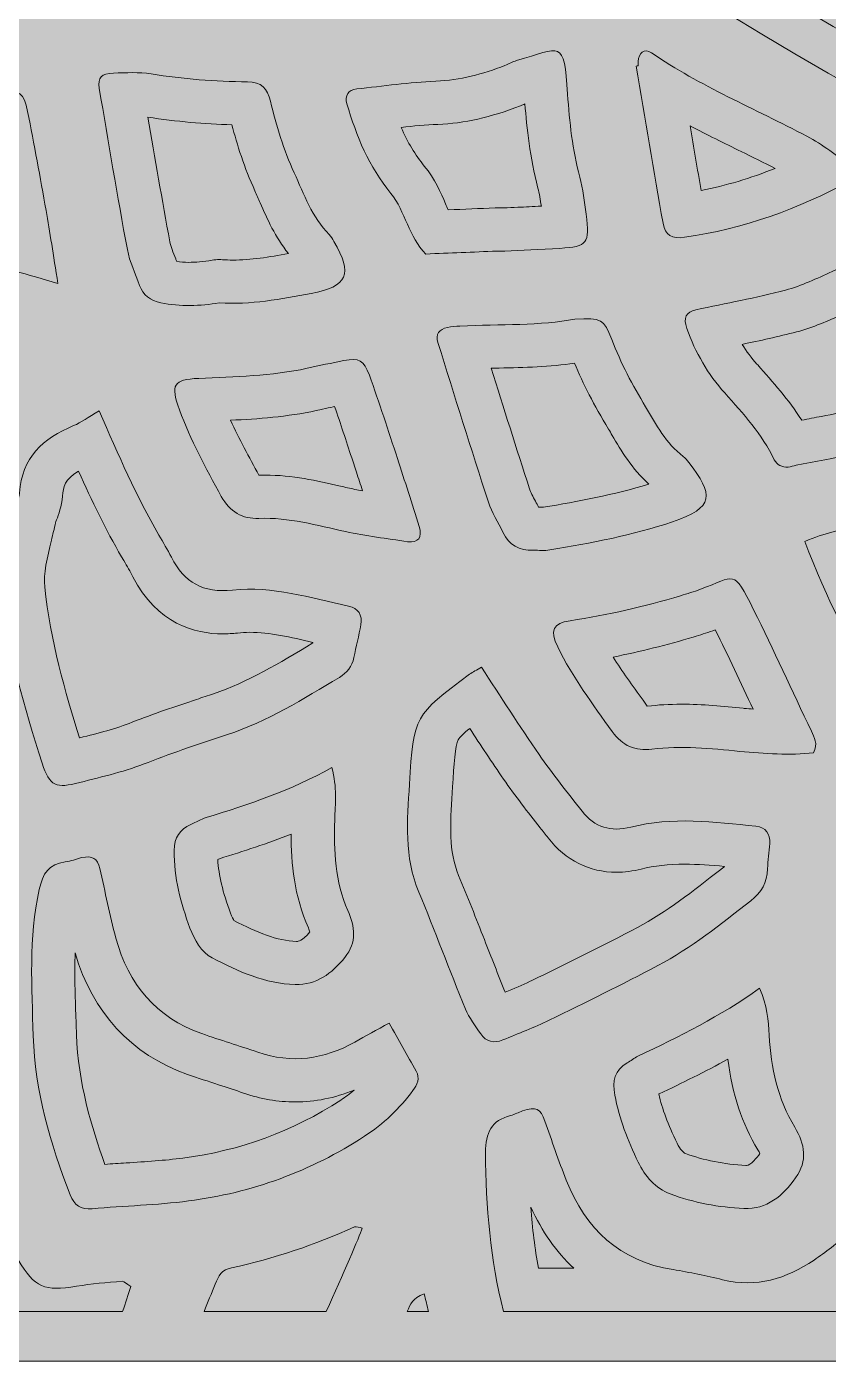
# Model space of a CAD drawing. Extents: x 140 to 2861, y -2860 to -140.
# Drawn here: x 700.3 to 997.1, y -2859.8 to -2365.8 of the extents above; entities that cross this region are included whole.
import ezdxf

# ---------------------------------------------------------------- set-up
doc = ezdxf.new("R2010")
doc.units = 0
doc.header["$MEASUREMENT"] = 0
doc.layers.add('Layer 1', color=7, linetype='Continuous')

# ---------------------------------------------------------------- blocks, each defined once
blk = doc.blocks.new('block 3')
at = {"layer": 'Layer 1', "lineweight": 0}
blk.add_lwpolyline([(140.32, -139.6), (140.32, -2859.85), (2860.58, -2859.85), (2860.58, -139.6), (140.32, -139.6)], dxfattribs=at)
for points, knots in [([(1721.31, -2475.94), (1650.1, -2492.19), (1576.59, -2500.42), (1502.82, -2500.42), (1275.74, -2500.42), (1053.46, -2423.1), (876.93, -2282.7), (747.66, -2179.87), (646.42, -2042.83), (583.05, -1885.2), (585.7, -1885.24), (588.33, -1885.26), (590.95, -1885.26), (617.95, -1885.26), (644.51, -1883.12), (669.9, -1878.88), (675.18, -1878.01), (680.42, -1877.09), (685.59, -1876.14), (692.52, -1891.82), (699.86, -1907.26), (707.5, -1922.18), (707.63, -1922.44), (707.76, -1922.7), (707.9, -1922.96), (699.09, -1938.69), (698.57, -1955.99), (706.48, -1973.45), (718.93, -2001.08), (733.65, -2027.64), (747.71, -2052.23), (767.43, -2086.76), (788.67, -2119.44), (814.5, -2157.91), (821.77, -2168.68), (829.03, -2179.4), (836.3, -2190.13), (839.34, -2194.61), (844.35, -2197.16), (849.55, -2197.16), (851.2, -2197.16), (852.87, -2196.9), (854.5, -2196.37), (861.28, -2194.17), (865.78, -2187.74), (865.54, -2180.62), (865.06, -2166.24), (861.95, -2153.6), (859.29, -2144.17), (857.96, -2139.46), (856.57, -2134.72), (855.14, -2129.94), (881.3, -2157.11), (909.28, -2182.57), (938.82, -2206.07), (956.91, -2220.45), (975.89, -2234.36), (995.3, -2247.44), (1002.96, -2261.61), (1012.87, -2279.29), (1024.11, -2296.31), (1024.37, -2296.71), (1024.64, -2297.12), (1024.9, -2297.53), (1028.35, -2302.86), (1033.56, -2310.91), (1045.09, -2315.48), (1047, -2316.24), (1049.01, -2316.61), (1050.99, -2316.61), (1054.94, -2316.61), (1058.83, -2315.15), (1061.84, -2312.37), (1066.36, -2308.2), (1068.09, -2301.8), (1066.29, -2295.92), (1065.62, -2293.73), (1064.97, -2291.62), (1064.34, -2289.57), (1079.4, -2297.86), (1094.69, -2305.72), (1110.06, -2313.08), (1170.4, -2341.94), (1234.14, -2364.18), (1299.51, -2379.2), (1355.25, -2392.01), (1412.38, -2399.57), (1469.48, -2401.7), (1471.75, -2407.46), (1473.91, -2412.89), (1476.03, -2418.12), (1476.38, -2418.96), (1476.7, -2419.83), (1477.04, -2420.7), (1479.19, -2426.37), (1482.15, -2434.14), (1489.71, -2440.99), (1492.76, -2443.75), (1496.61, -2445.13), (1500.45, -2445.13), (1504.3, -2445.13), (1508.14, -2443.75), (1511.19, -2440.99), (1518.76, -2434.14), (1521.71, -2426.37), (1523.87, -2420.7), (1524.2, -2419.83), (1524.52, -2418.96), (1524.89, -2418.08), (1526.97, -2412.93), (1529.11, -2407.57), (1531.36, -2401.87), (1588.39, -2400.06), (1645.11, -2392.79), (1700.1, -2380.25), (1760.8, -2366.4), (1820.45, -2345.97), (1877.38, -2319.51), (1897.35, -2310.23), (1917.18, -2300.1), (1936.67, -2289.24), (1936, -2291.39), (1935.32, -2293.61), (1934.61, -2295.92), (1932.81, -2301.8), (1934.54, -2308.2), (1939.06, -2312.37), (1942.07, -2315.15), (1945.96, -2316.61), (1949.91, -2316.61), (1951.9, -2316.61), (1953.9, -2316.24), (1955.81, -2315.48), (1967.34, -2310.91), (1972.55, -2302.85), (1976, -2297.53), (1976.27, -2297.12), (1976.53, -2296.71), (1976.79, -2296.32), (1988.21, -2279.02), (1998.02, -2261.51), (2006.23, -2246.28), (2016.71, -2239.15), (2026.97, -2231.86), (2036.76, -2224.59), (2075.52, -2195.82), (2112.12, -2163.88), (2145.94, -2129.35), (2144.44, -2134.33), (2143, -2139.28), (2141.6, -2144.19), (2138.95, -2153.59), (2135.84, -2166.23), (2135.36, -2180.62), (2135.13, -2187.74), (2139.63, -2194.17), (2146.41, -2196.37), (2148.04, -2196.9), (2149.71, -2197.16), (2151.35, -2197.16), (2156.56, -2197.16), (2161.57, -2194.61), (2164.6, -2190.13), (2164.6, -2190.13), (2165.47, -2188.85), (2165.47, -2188.85), (2172.45, -2178.55), (2179.42, -2168.25), (2186.42, -2157.88), (2212.24, -2119.44), (2233.47, -2086.76), (2253.19, -2052.24), (2267.25, -2027.64), (2281.97, -2001.08), (2294.41, -1973.48), (2301.54, -1957.75), (2301.81, -1942.06), (2295.31, -1927.57), (2304.32, -1911.02), (2312.84, -1894.12), (2320.75, -1877.12), (2324.15, -1877.72), (2327.57, -1878.31), (2331, -1878.88), (2356.39, -1883.12), (2382.96, -1885.26), (2409.96, -1885.26), (2414.72, -1885.26), (2419.54, -1885.19), (2424.4, -1885.06), (2407.98, -1923.97), (2388.93, -1962.09), (2367.62, -1998.67), (2226.81, -2240.41), (1991.24, -2414.37), (1721.31, -2475.94)], [0, 0, 0, 0, 1, 1, 1, 2, 2, 2, 3, 3, 3, 4, 4, 4, 5, 5, 5, 6, 6, 6, 7, 7, 7, 8, 8, 8, 9, 9, 9, 10, 10, 10, 11, 11, 11, 12, 12, 12, 13, 13, 13, 14, 14, 14, 15, 15, 15, 16, 16, 16, 17, 17, 17, 18, 18, 18, 19, 19, 19, 20, 20, 20, 21, 21, 21, 22, 22, 22, 23, 23, 23, 24, 24, 24, 25, 25, 25, 26, 26, 26, 27, 27, 27, 28, 28, 28, 29, 29, 29, 30, 30, 30, 31, 31, 31, 32, 32, 32, 33, 33, 33, 34, 34, 34, 35, 35, 35, 36, 36, 36, 37, 37, 37, 38, 38, 38, 39, 39, 39, 40, 40, 40, 41, 41, 41, 42, 42, 42, 43, 43, 43, 44, 44, 44, 45, 45, 45, 46, 46, 46, 47, 47, 47, 48, 48, 48, 49, 49, 49, 50, 50, 50, 51, 51, 51, 52, 52, 52, 53, 53, 53, 54, 54, 54, 55, 55, 55, 56, 56, 56, 57, 57, 57, 58, 58, 58, 59, 59, 59, 60, 60, 60, 61, 61, 61, 62, 62, 62, 63, 63, 63, 64, 64, 64, 65, 65, 65, 65]), ([(852.5, -2401.94), (862.32, -2401.52), (872.06, -2399.32), (883.15, -2395.02), (883.75, -2394.79), (884.3, -2394.56), (884.79, -2394.33), (885.42, -2403.14), (886.6, -2414.19), (889.56, -2425.48), (890.11, -2427.55), (890.5, -2429.81), (890.85, -2432.2), (887.84, -2432.36), (884.88, -2432.48), (882.14, -2432.6), (880.35, -2432.67), (878.64, -2432.75), (877.03, -2432.82), (877.03, -2432.82), (875.02, -2432.82), (875.02, -2432.82), (874.49, -2432.82), (874.1, -2432.83), (873.72, -2432.84), (867.95, -2433.08), (862.18, -2433.32), (856.41, -2433.55), (856.09, -2432.84), (855.76, -2432.1), (855.43, -2431.34), (853.63, -2427.23), (851.39, -2422.11), (847.53, -2417.36), (844.19, -2413.25), (841.4, -2408.62), (838.94, -2403.03), (843.55, -2402.53), (848.04, -2402.13), (852.5, -2401.94)], [0, 0, 0, 0, 1, 1, 1, 2, 2, 2, 3, 3, 3, 4, 4, 4, 5, 5, 5, 6, 6, 6, 7, 7, 7, 8, 8, 8, 9, 9, 9, 10, 10, 10, 11, 11, 11, 12, 12, 12, 13, 13, 13, 13]), ([(755.9, -2452.74), (755.77, -2452.41), (755.64, -2452.08), (755.51, -2451.75), (754.55, -2449.32), (753.64, -2447.03), (753.33, -2445.37), (750.46, -2429.88), (747.8, -2414.4), (745.24, -2399.23), (755.73, -2400.87), (766.15, -2401.82), (776.3, -2402.07), (778.22, -2409.37), (780.88, -2418.02), (784.85, -2426.58), (785.52, -2428.04), (786.16, -2429.51), (786.79, -2430.97), (789.4, -2436.96), (792.28, -2443.59), (797.23, -2449.76), (790.07, -2451.06), (783.23, -2452.15), (776.64, -2452.15), (775.31, -2452.15), (774.01, -2452.11), (772.77, -2452.02), (772.39, -2451.99), (772.01, -2451.98), (771.62, -2451.98), (770.75, -2451.98), (769.88, -2452.05), (769.02, -2452.19), (765.73, -2452.73), (762.85, -2453), (760.2, -2453), (758.71, -2453), (757.29, -2452.91), (755.9, -2452.74)], [0, 0, 0, 0, 1, 1, 1, 2, 2, 2, 3, 3, 3, 4, 4, 4, 5, 5, 5, 6, 6, 6, 7, 7, 7, 8, 8, 8, 9, 9, 9, 10, 10, 10, 11, 11, 11, 12, 12, 12, 13, 13, 13, 13]), ([(945.91, -2402.45), (952.24, -2405.79), (958.6, -2408.92), (964.85, -2411.99), (968.99, -2414.02), (973.23, -2416.11), (977.39, -2418.22), (968.23, -2421.87), (959.15, -2424.59), (950.01, -2426.44), (948.62, -2418.44), (947.25, -2410.4), (945.91, -2402.45)], [0, 0, 0, 0, 1, 1, 1, 2, 2, 2, 3, 3, 3, 4, 4, 4, 4]), ([(970.93, -2490.99), (970.93, -2490.99), (970.66, -2490.68), (970.66, -2490.68), (968.65, -2488.44), (966.81, -2485.98), (965.17, -2483.35), (971.8, -2481.97), (978.58, -2480.5), (985.34, -2478.74), (991.53, -2477.12), (997.14, -2474.58), (1002.09, -2472.34), (1003.05, -2471.91), (1004, -2471.47), (1004.96, -2471.05), (1006.66, -2470.3), (1008.23, -2469.49), (1009.69, -2468.7), (1011.79, -2477.45), (1014.48, -2485.83), (1017.11, -2493.99), (1018.34, -2497.82), (1019.53, -2501.5), (1020.64, -2505.16), (1011.85, -2506.66), (1003.1, -2508.36), (994.6, -2510.01), (992.14, -2510.49), (989.68, -2510.97), (987.22, -2511.44), (982.35, -2503.74), (976.57, -2497.28), (970.93, -2490.99)], [0, 0, 0, 0, 1, 1, 1, 2, 2, 2, 3, 3, 3, 4, 4, 4, 5, 5, 5, 6, 6, 6, 7, 7, 7, 8, 8, 8, 9, 9, 9, 10, 10, 10, 11, 11, 11, 11]), ([(875.24, -2492.13), (884.54, -2491.95), (894.11, -2491.76), (903.15, -2490.27), (906.32, -2497.95), (910.34, -2505.8), (915.69, -2514.7), (916.16, -2515.49), (916.62, -2516.28), (917.09, -2517.07), (920.37, -2522.64), (924.35, -2529.39), (930.67, -2535.08), (917.64, -2539.08), (904.27, -2541.56), (891.66, -2543.64), (891.66, -2543.64), (891.45, -2543.64), (891.45, -2543.64), (891.06, -2543.64), (890.66, -2543.63), (890.27, -2543.62), (890.13, -2543.62), (889.98, -2543.61), (889.84, -2543.61), (889.45, -2542.85), (889.07, -2542.14), (888.71, -2541.47), (887.75, -2539.67), (886.84, -2537.98), (886.46, -2536.81), (881.62, -2521.9), (876.79, -2506.59), (872.3, -2492.19), (873.28, -2492.17), (874.27, -2492.15), (875.24, -2492.13)], [0, 0, 0, 0, 1, 1, 1, 2, 2, 2, 3, 3, 3, 4, 4, 4, 5, 5, 5, 6, 6, 6, 7, 7, 7, 8, 8, 8, 9, 9, 9, 10, 10, 10, 11, 11, 11, 12, 12, 12, 12]), ([(788.57, -2531.76), (787.82, -2531.76), (787.08, -2531.77), (786.33, -2531.79), (782.69, -2525.16), (778.97, -2518.37), (775.8, -2511.45), (786.13, -2510.96), (796.73, -2510.2), (807.51, -2507.87), (808.66, -2507.62), (813.22, -2506.62), (814.33, -2506.39), (816.51, -2512.69), (818.61, -2519.09), (820.65, -2525.34), (820.65, -2525.34), (822.38, -2530.62), (822.38, -2530.62), (823.14, -2532.94), (823.91, -2535.29), (824.67, -2537.64), (823.7, -2537.46), (822.73, -2537.26), (821.78, -2537.05), (820.01, -2536.67), (818.24, -2536.26), (816.47, -2535.85), (807.74, -2533.84), (798.71, -2531.76), (788.57, -2531.76)], [0, 0, 0, 0, 1, 1, 1, 2, 2, 2, 3, 3, 3, 4, 4, 4, 5, 5, 5, 6, 6, 6, 7, 7, 7, 8, 8, 8, 9, 9, 9, 10, 10, 10, 10]), ([(806.26, -2593.89), (793.87, -2601.41), (782.11, -2608.45), (769.53, -2612.69), (767.43, -2613.4), (765.33, -2614.1), (763.23, -2614.8), (755.45, -2617.38), (747.4, -2620.06), (739.39, -2623.26), (733.48, -2625.63), (726.91, -2627.29), (719.97, -2629.05), (719.94, -2629.06), (719.91, -2629.07), (719.88, -2629.08), (714.57, -2612.27), (709.18, -2592.89), (707.02, -2573.2), (706.48, -2568.33), (707.95, -2562.28), (709.5, -2555.88), (710.01, -2553.78), (710.54, -2551.61), (711.02, -2549.38), (711.09, -2549.16), (711.26, -2548.71), (711.39, -2548.38), (712.15, -2546.38), (713.3, -2543.37), (713.58, -2539.58), (713.83, -2536.28), (714.51, -2533.24), (719.52, -2530.3), (724.46, -2541.26), (729.5, -2551.81), (735.48, -2562.06), (735.48, -2562.06), (736.28, -2563.42), (736.28, -2563.42), (737.51, -2565.52), (738.67, -2567.5), (739.64, -2569.41), (748.55, -2586.87), (762.65, -2590.54), (772.9, -2590.54), (774.67, -2590.54), (776.52, -2590.43), (778.39, -2590.22), (779.84, -2590.06), (781.37, -2589.97), (782.93, -2589.97), (790.26, -2589.97), (798.06, -2591.75), (806.3, -2593.68), (806.29, -2593.75), (806.27, -2593.82), (806.26, -2593.89)], [0, 0, 0, 0, 1, 1, 1, 2, 2, 2, 3, 3, 3, 4, 4, 4, 5, 5, 5, 6, 6, 6, 7, 7, 7, 8, 8, 8, 9, 9, 9, 10, 10, 10, 11, 11, 11, 12, 12, 12, 13, 13, 13, 14, 14, 14, 15, 15, 15, 16, 16, 16, 17, 17, 17, 18, 18, 18, 19, 19, 19, 19]), ([(947.04, -2591.72), (947.04, -2591.72), (948.22, -2591.36), (948.22, -2591.36), (950.47, -2590.68), (952.79, -2589.99), (955.25, -2589.07), (960.05, -2598.73), (964.74, -2608.73), (969.29, -2618.43), (968.21, -2618.33), (967.1, -2618.23), (965.94, -2618.11), (965.94, -2618.11), (965.61, -2618.08), (965.61, -2618.08), (958.23, -2617.35), (950.59, -2616.59), (942.68, -2616.59), (938.21, -2616.59), (934.08, -2616.83), (930.07, -2617.32), (930.07, -2617.32), (928.48, -2615.11), (928.48, -2615.11), (924.57, -2609.68), (920.79, -2604.44), (917.42, -2599.12), (927.5, -2597.12), (937.42, -2594.65), (947.04, -2591.72)], [0, 0, 0, 0, 1, 1, 1, 2, 2, 2, 3, 3, 3, 4, 4, 4, 5, 5, 5, 6, 6, 6, 7, 7, 7, 8, 8, 8, 9, 9, 9, 10, 10, 10, 10]), ([(857.86, -2649.4), (857.86, -2649.4), (858, -2647.2), (858, -2647.2), (858.51, -2638.95), (858.94, -2631.83), (860.06, -2629.76), (860.58, -2628.81), (862.12, -2627.37), (864.34, -2625.56), (868.39, -2631.78), (872.56, -2638.11), (876.84, -2644.3), (881.2, -2650.61), (885.88, -2656.56), (890.4, -2662.31), (891.38, -2663.57), (892.37, -2664.82), (893.35, -2666.07), (899.85, -2674.39), (908.6, -2678.79), (918.67, -2678.79), (921.64, -2678.79), (924.74, -2678.39), (927.86, -2677.6), (932.62, -2676.39), (937.88, -2675.81), (943.95, -2675.81), (948.72, -2675.81), (953.59, -2676.15), (958.62, -2676.63), (958.62, -2676.63), (958.62, -2676.69), (958.62, -2676.69), (958.58, -2676.72), (957.25, -2677.76), (957.25, -2677.76), (946.92, -2685.88), (937.16, -2693.55), (926.48, -2699.22), (913.58, -2706.06), (900.11, -2712.64), (887.07, -2718.99), (887.07, -2718.99), (886.74, -2719.15), (886.74, -2719.15), (883.8, -2720.59), (880.72, -2721.9), (877.51, -2723.23), (874.87, -2716.8), (872.26, -2710.16), (869.75, -2703.73), (866.69, -2695.94), (863.54, -2687.88), (860.22, -2679.94), (856.51, -2671.08), (857.14, -2661.03), (857.86, -2649.4)], [0, 0, 0, 0, 1, 1, 1, 2, 2, 2, 3, 3, 3, 4, 4, 4, 5, 5, 5, 6, 6, 6, 7, 7, 7, 8, 8, 8, 9, 9, 9, 10, 10, 10, 11, 11, 11, 12, 12, 12, 13, 13, 13, 14, 14, 14, 15, 15, 15, 16, 16, 16, 17, 17, 17, 18, 18, 18, 19, 19, 19, 19]), ([(805.18, -2700.87), (802.21, -2704.38), (800.8, -2704.38), (800.32, -2704.38), (800.32, -2704.38), (800.19, -2704.38), (800.19, -2704.38), (792.98, -2704.17), (785.71, -2701.14), (777.07, -2696.63), (776.83, -2696.28), (776.35, -2695.47), (775.79, -2693.94), (772.91, -2686.13), (771.4, -2679.87), (771.04, -2674.08), (771.29, -2673.95), (771.52, -2673.85), (771.66, -2673.79), (780.61, -2671), (789.47, -2668.14), (798.25, -2664.7), (798.22, -2675.47), (799.34, -2687.52), (804.62, -2699.42), (804.9, -2700.05), (805.07, -2700.52), (805.18, -2700.87)], [0, 0, 0, 0, 1, 1, 1, 2, 2, 2, 3, 3, 3, 4, 4, 4, 5, 5, 5, 6, 6, 6, 7, 7, 7, 8, 8, 8, 9, 9, 9, 9]), ([(737.17, -2786.41), (734.59, -2786.57), (731.96, -2786.74), (729.31, -2786.93), (724.34, -2773.36), (719.32, -2756.52), (718.78, -2738.91), (718.71, -2736.88), (718.64, -2734.85), (718.57, -2732.83), (718.28, -2724.54), (718.01, -2716.51), (718.28, -2708.68), (724.63, -2730.73), (738.99, -2746.25), (759.88, -2753.62), (763.75, -2754.98), (767.63, -2756.25), (771.38, -2757.47), (774.58, -2758.51), (777.6, -2759.49), (780.63, -2760.54), (786.94, -2762.72), (793.38, -2763.82), (799.76, -2763.82), (807.08, -2763.82), (814.4, -2762.37), (821.58, -2759.49), (820, -2760.81), (818.35, -2762.03), (816.62, -2763.15), (798.92, -2774.68), (779.26, -2781.9), (758.19, -2784.62), (751.39, -2785.49), (744.48, -2785.94), (737.17, -2786.41)], [0, 0, 0, 0, 1, 1, 1, 2, 2, 2, 3, 3, 3, 4, 4, 4, 5, 5, 5, 6, 6, 6, 7, 7, 7, 8, 8, 8, 9, 9, 9, 10, 10, 10, 11, 11, 11, 12, 12, 12, 12]), ([(971.75, -2782.91), (970.69, -2784.38), (968.39, -2787.32), (966.74, -2787.32), (966.74, -2787.32), (966.58, -2787.31), (966.58, -2787.31), (958.51, -2786.92), (950.97, -2785.44), (944.15, -2782.89), (943.46, -2782.64), (942.25, -2781.49), (941.1, -2779.11), (937.71, -2772.12), (935.57, -2766.4), (934.33, -2760.95), (934.33, -2760.95), (934.49, -2760.87), (934.49, -2760.87), (942.87, -2756.81), (951.4, -2752.68), (959.93, -2747.95), (961.51, -2761.01), (965.09, -2771.82), (971.01, -2781.51), (971.38, -2782.12), (971.61, -2782.59), (971.75, -2782.91)], [0, 0, 0, 0, 1, 1, 1, 2, 2, 2, 3, 3, 3, 4, 4, 4, 5, 5, 5, 6, 6, 6, 7, 7, 7, 8, 8, 8, 9, 9, 9, 9]), ([(902.83, -2825.35), (902.83, -2825.35), (889.74, -2825.35), (889.74, -2825.35), (888.46, -2818.17), (887.54, -2810.67), (886.95, -2802.76), (891.05, -2811.74), (896.38, -2819.31), (902.83, -2825.35)], [0, 0, 0, 0, 1, 1, 1, 2, 2, 2, 3, 3, 3, 3])]:
    blk.add_open_spline(points, degree=3, knots=knots, dxfattribs=at)
blk = doc.blocks.new('block 5')
at = {"layer": 'Layer 1', "lineweight": 0}
blk.add_lwpolyline([(140.32, -139.6), (140.32, -2859.85), (2860.58, -2859.85), (2860.58, -139.6), (140.32, -139.6)], dxfattribs=at)
for points, knots in [([(1724.87, -2491.54), (1425.79, -2559.76), (1106.27, -2485.55), (866.98, -2295.22), (723.83, -2181.37), (620.75, -2032.29), (559.33, -1868.3), (558.6, -1868.26), (557.87, -1868.21), (557.15, -1868.16), (593.85, -1870.51), (630.65, -1869.2), (667.27, -1863.1), (676.61, -1861.55), (685.91, -1859.87), (695.17, -1858.03), (703.39, -1877.35), (712.25, -1896.33), (721.74, -1914.89), (723.29, -1917.93), (724.87, -1920.95), (726.45, -1923.96), (726.14, -1924.37), (725.83, -1924.78), (725.52, -1925.19), (715.76, -1938.14), (714.42, -1952.2), (721.07, -1966.88), (733.05, -1993.47), (747.15, -2019.02), (761.6, -2044.3), (782.08, -2080.15), (804.75, -2114.69), (827.76, -2148.96), (835.02, -2159.72), (842.29, -2170.44), (849.55, -2181.16), (849.16, -2169.67), (846.86, -2159.03), (843.9, -2148.54), (835.32, -2118.29), (825.31, -2088.56), (814.42, -2059.15), (853.93, -2108.88), (898.82, -2153.81), (948.78, -2193.54), (967.7, -2208.6), (987.31, -2222.88), (1007.5, -2236.36), (1012.17, -2245.06), (1016.94, -2253.71), (1021.9, -2262.26), (1026.85, -2270.8), (1032.01, -2279.24), (1037.47, -2287.51), (1040.66, -2292.35), (1043.54, -2297.65), (1050.99, -2300.61), (1048.23, -2291.58), (1045.84, -2283.97), (1043.5, -2276.37), (1041.3, -2269.22), (1039.02, -2262.11), (1036.69, -2255.01), (1062.63, -2270.89), (1089.43, -2285.47), (1116.97, -2298.64), (1176.25, -2327), (1238.87, -2348.85), (1303.09, -2363.61), (1361.41, -2377.01), (1421.01, -2384.52), (1480.53, -2386.04), (1483.92, -2394.73), (1487.34, -2403.42), (1490.85, -2412.07), (1493.15, -2417.72), (1494.76, -2423.98), (1500.45, -2429.13), (1506.14, -2423.98), (1507.75, -2417.72), (1510.06, -2412.07), (1513.55, -2403.45), (1516.96, -2394.81), (1520.33, -2386.15), (1579.84, -2384.97), (1639.02, -2377.77), (1696.54, -2364.65), (1756.15, -2351.05), (1814.72, -2330.98), (1870.64, -2305), (1902.77, -2290.07), (1934.12, -2273.13), (1964.42, -2254.37), (1962.02, -2261.68), (1959.67, -2269.01), (1957.4, -2276.37), (1955.06, -2283.97), (1952.68, -2291.58), (1949.91, -2300.61), (1957.36, -2297.65), (1960.25, -2292.35), (1963.43, -2287.51), (1974.58, -2270.62), (1984.47, -2253.03), (1994, -2235.24), (2005.25, -2227.66), (2016.34, -2219.83), (2027.23, -2211.74), (2075.88, -2175.62), (2121.07, -2134.43), (2161.53, -2089.33), (2169.8, -2080.11), (2177.87, -2070.71), (2185.75, -2061.15), (2175.14, -2089.91), (2165.39, -2118.98), (2157, -2148.54), (2154.04, -2159.03), (2151.74, -2169.67), (2151.36, -2181.16), (2158.62, -2170.44), (2165.88, -2159.72), (2173.14, -2148.96), (2196.15, -2114.69), (2218.82, -2080.15), (2239.3, -2044.3), (2253.75, -2019.02), (2267.85, -1993.47), (2279.84, -1966.88), (2286.08, -1953.09), (2285.27, -1939.84), (2277.05, -1927.55), (2289.5, -1905.21), (2300.96, -1882.39), (2311.38, -1859.14), (2318.78, -1860.54), (2326.19, -1861.86), (2333.63, -1863.1), (2371.89, -1869.48), (2410.35, -1870.63), (2448.69, -1867.82), (2429.8, -1915.98), (2407.27, -1962.4), (2381.45, -2006.73), (2240.59, -2248.53), (2002, -2428.33), (1724.87, -2491.54)], [0, 0, 0, 0, 1, 1, 1, 2, 2, 2, 3, 3, 3, 4, 4, 4, 5, 5, 5, 6, 6, 6, 7, 7, 7, 8, 8, 8, 9, 9, 9, 10, 10, 10, 11, 11, 11, 12, 12, 12, 13, 13, 13, 14, 14, 14, 15, 15, 15, 16, 16, 16, 17, 17, 17, 18, 18, 18, 19, 19, 19, 20, 20, 20, 21, 21, 21, 22, 22, 22, 23, 23, 23, 24, 24, 24, 25, 25, 25, 26, 26, 26, 27, 27, 27, 28, 28, 28, 29, 29, 29, 30, 30, 30, 31, 31, 31, 32, 32, 32, 33, 33, 33, 34, 34, 34, 35, 35, 35, 36, 36, 36, 37, 37, 37, 38, 38, 38, 39, 39, 39, 40, 40, 40, 41, 41, 41, 42, 42, 42, 43, 43, 43, 44, 44, 44, 45, 45, 45, 46, 46, 46, 47, 47, 47, 48, 48, 48, 49, 49, 49, 49]), ([(835.11, -2427.45), (827.1, -2417.59), (822.36, -2406.25), (818.87, -2394.26), (818.01, -2391.29), (819.36, -2389.15), (822.51, -2388.81), (832.27, -2387.73), (842.03, -2386.37), (851.82, -2385.95), (860.79, -2385.57), (869.14, -2383.3), (877.37, -2380.11), (878.81, -2379.55), (880.17, -2378.71), (881.65, -2378.29), (898.21, -2373.6), (899.25, -2369.99), (900.58, -2390.73), (901.24, -2401.02), (902.39, -2411.34), (905.04, -2421.42), (906.22, -2425.91), (906.8, -2430.58), (907.4, -2435.2), (908.8, -2446.08), (908.04, -2447.09), (897.67, -2447.82), (890.43, -2448.32), (883.18, -2448.54), (877.39, -2448.82), (875.42, -2448.82), (874.9, -2448.81), (874.38, -2448.83), (865.61, -2449.19), (856.85, -2449.55), (848.08, -2449.91), (841.69, -2443.61), (840.59, -2434.2), (835.11, -2427.45)], [0, 0, 0, 0, 1, 1, 1, 2, 2, 2, 3, 3, 3, 4, 4, 4, 5, 5, 5, 6, 6, 6, 7, 7, 7, 8, 8, 8, 9, 9, 9, 10, 10, 10, 11, 11, 11, 12, 12, 12, 13, 13, 13, 13]), ([(1005.3, -2422.8), (985.99, -2433.16), (965.65, -2440.61), (943.88, -2443.73), (939.12, -2444.41), (936.68, -2442.92), (935.9, -2438.53), (932.44, -2419.16), (929.24, -2399.75), (925.95, -2380.35), (926.21, -2380.31), (926.48, -2380.27), (926.75, -2380.22), (926.75, -2379.7), (926.74, -2379.19), (926.75, -2378.67), (926.8, -2375.32), (929.01, -2373.69), (931.59, -2375.44), (949.7, -2387.71), (969.82, -2396.19), (989.1, -2406.25), (995.03, -2409.35), (1000.35, -2413.67), (1005.73, -2417.71), (1007.61, -2419.13), (1007.55, -2421.59), (1005.3, -2422.8)], [0, 0, 0, 0, 1, 1, 1, 2, 2, 2, 3, 3, 3, 4, 4, 4, 5, 5, 5, 6, 6, 6, 7, 7, 7, 8, 8, 8, 9, 9, 9, 9]), ([(814.06, -2445.26), (821.12, -2457.27), (819.15, -2462.03), (805.65, -2464.49), (794.43, -2466.53), (783.2, -2468.81), (771.63, -2467.98), (764.46, -2469.16), (757.3, -2469.51), (750.04, -2467.97), (746.01, -2467.12), (743.45, -2465.24), (742.12, -2461.51), (740.54, -2457.12), (738.43, -2452.81), (737.6, -2448.28), (733.92, -2428.41), (730.57, -2408.47), (727.22, -2388.54), (726.56, -2384.61), (728.07, -2383.07), (732.46, -2382.95), (737.12, -2382.83), (741.88, -2382.49), (746.44, -2383.22), (758.26, -2385.13), (770.12, -2386.15), (782.06, -2386.14), (787.18, -2386.13), (789.49, -2388.8), (790.59, -2393.33), (792.8, -2402.41), (795.41, -2411.32), (799.37, -2419.86), (803.07, -2427.86), (805.82, -2436.3), (812.36, -2442.67), (813.08, -2443.37), (813.53, -2444.37), (814.06, -2445.26)], [0, 0, 0, 0, 1, 1, 1, 2, 2, 2, 3, 3, 3, 4, 4, 4, 5, 5, 5, 6, 6, 6, 7, 7, 7, 8, 8, 8, 9, 9, 9, 10, 10, 10, 11, 11, 11, 12, 12, 12, 13, 13, 13, 13]), ([(681.75, -2451.52), (671.55, -2447.62), (661.44, -2443.73), (650.51, -2442.51), (646.66, -2442.08), (643.52, -2440.45), (641.87, -2436.8), (635.65, -2423.09), (630.34, -2409.06), (628.07, -2394.08), (627.62, -2391.12), (629.05, -2389.1), (632.27, -2388.96), (634.33, -2388.88), (636.41, -2388.95), (638.47, -2389.12), (656.06, -2390.52), (673.65, -2391.14), (691.28, -2389.66), (697.79, -2389.12), (699.18, -2390.15), (700.64, -2397.13), (703.18, -2409.3), (705.33, -2421.54), (707.51, -2433.78), (708.95, -2441.86), (710.15, -2449.99), (711.91, -2460.85), (700.43, -2457.35), (690.87, -2455), (681.75, -2451.52)], [0, 0, 0, 0, 1, 1, 1, 2, 2, 2, 3, 3, 3, 4, 4, 4, 5, 5, 5, 6, 6, 6, 7, 7, 7, 8, 8, 8, 9, 9, 9, 10, 10, 10, 10]), ([(1009.46, -2450.71), (1020.52, -2445.65), (1021.52, -2446), (1023.66, -2457.52), (1026.67, -2473.81), (1032.76, -2489.19), (1037.28, -2505.04), (1039.86, -2514.08), (1042.58, -2517.81), (1027.71, -2520.21), (1013.46, -2522.5), (999.32, -2525.45), (985.13, -2528.13), (984.12, -2528.32), (983.13, -2528.63), (982.24, -2528.85), (979.93, -2528.85), (978.1, -2528.12), (977.09, -2526.05), (972.5, -2516.67), (965.65, -2509.08), (958.73, -2501.35), (952.59, -2494.48), (947.82, -2486.33), (944.69, -2477.46), (943.3, -2473.53), (944.43, -2471.38), (948.08, -2470.59), (959.16, -2468.18), (970.33, -2466.13), (981.29, -2463.26), (987.21, -2461.71), (992.84, -2458.92), (998.48, -2456.42), (1002.24, -2454.75), (1005.71, -2452.43), (1009.46, -2450.71)], [0, 0, 0, 0, 1, 1, 1, 2, 2, 2, 3, 3, 3, 4, 4, 4, 5, 5, 5, 6, 6, 6, 7, 7, 7, 8, 8, 8, 9, 9, 9, 10, 10, 10, 11, 11, 11, 12, 12, 12, 12]), ([(856.1, -2477.12), (857.62, -2476.84), (859.18, -2476.66), (860.72, -2476.58), (875.68, -2475.78), (890.74, -2476.57), (903.29, -2473.98), (913.18, -2473.68), (913.93, -2473.84), (916.91, -2481.57), (920.27, -2490.31), (924.6, -2498.46), (929.41, -2506.47), (933.41, -2513.14), (936.97, -2520.04), (943.38, -2524.84), (944.19, -2525.45), (944.84, -2526.31), (945.47, -2527.12), (954.57, -2538.89), (955.08, -2543.89), (939.36, -2549.1), (924.55, -2554.01), (909.36, -2556.94), (894.05, -2559.46), (892.03, -2559.79), (889.93, -2559.56), (887.86, -2559.59), (882.76, -2559.66), (878.86, -2557.74), (876.61, -2552.94), (874.85, -2549.19), (872.51, -2545.65), (871.25, -2541.76), (864.86, -2522.11), (858.71, -2502.4), (852.57, -2482.68), (851.64, -2479.7), (853, -2477.71), (856.1, -2477.12)], [0, 0, 0, 0, 1, 1, 1, 2, 2, 2, 3, 3, 3, 4, 4, 4, 5, 5, 5, 6, 6, 6, 7, 7, 7, 8, 8, 8, 9, 9, 9, 10, 10, 10, 11, 11, 11, 12, 12, 12, 13, 13, 13, 13]), ([(818.37, -2552.69), (807.77, -2550.37), (797.36, -2547.34), (786.29, -2547.8), (780.24, -2548.06), (775.51, -2545.33), (772.39, -2539.64), (766.66, -2529.2), (760.96, -2518.77), (756.89, -2507.55), (753.51, -2498.27), (754.58, -2496.39), (764.01, -2495.96), (777.45, -2495.34), (790.91, -2495.08), (804.14, -2492.23), (808.68, -2491.25), (813.2, -2490.22), (817.76, -2489.36), (823.28, -2488.32), (825.15, -2489.15), (827.18, -2494.76), (830.88, -2504.96), (834.19, -2515.31), (837.58, -2525.62), (840.32, -2533.97), (843, -2542.35), (845.61, -2550.75), (846.9, -2554.91), (845.36, -2556.84), (841.34, -2556.42), (833.68, -2555.2), (825.94, -2554.34), (818.37, -2552.69)], [0, 0, 0, 0, 1, 1, 1, 2, 2, 2, 3, 3, 3, 4, 4, 4, 5, 5, 5, 6, 6, 6, 7, 7, 7, 8, 8, 8, 9, 9, 9, 10, 10, 10, 11, 11, 11, 11]), ([(816.08, -2606.65), (802.78, -2614.72), (789.43, -2622.87), (774.65, -2627.85), (764.83, -2631.16), (754.98, -2634.25), (745.34, -2638.11), (737.2, -2641.37), (728.53, -2643.36), (720.01, -2645.56), (711.17, -2647.84), (708.86, -2647.05), (706.07, -2638.43), (699.38, -2617.7), (693.5, -2596.65), (691.11, -2574.94), (690.04, -2565.16), (693.35, -2555.45), (695.42, -2545.84), (695.96, -2543.31), (697.44, -2540.92), (697.63, -2538.4), (698.59, -2525.37), (706.32, -2518.05), (717.73, -2513.46), (720.57, -2512.31), (723.08, -2510.36), (727.12, -2507.96), (734.42, -2524.5), (740.96, -2539.7), (749.3, -2554), (750.87, -2556.69), (752.48, -2559.36), (753.89, -2562.13), (758.65, -2571.46), (765.59, -2575.57), (776.58, -2574.32), (791.22, -2572.66), (805.33, -2577.28), (819.51, -2580.28), (823.14, -2581.05), (824.66, -2583.56), (824.02, -2587.15), (823.29, -2591.23), (822.3, -2595.27), (821.45, -2599.33), (820.77, -2602.59), (818.82, -2604.99), (816.08, -2606.65)], [0, 0, 0, 0, 1, 1, 1, 2, 2, 2, 3, 3, 3, 4, 4, 4, 5, 5, 5, 6, 6, 6, 7, 7, 7, 8, 8, 8, 9, 9, 9, 10, 10, 10, 11, 11, 11, 12, 12, 12, 13, 13, 13, 14, 14, 14, 15, 15, 15, 16, 16, 16, 16]), ([(988.38, -2556.34), (995.69, -2553.25), (1002.12, -2551.75), (1008.83, -2550.76), (1020.08, -2549.12), (1031.26, -2546.91), (1042.36, -2544.44), (1047.36, -2543.33), (1050.39, -2544.98), (1052.51, -2549.12), (1057.02, -2557.92), (1062.64, -2565.91), (1068.9, -2573.56), (1073.83, -2579.59), (1078.26, -2585.98), (1085.26, -2589.89), (1086.14, -2590.39), (1086.87, -2591.18), (1087.64, -2591.88), (1099.32, -2602.59), (1098.7, -2607.42), (1084.65, -2614.37), (1071.64, -2620.81), (1058.16, -2626.07), (1044.16, -2629.9), (1041.17, -2630.72), (1038.11, -2631.26), (1035.07, -2631.88), (1029.98, -2632.91), (1025.91, -2631.33), (1023.01, -2626.98), (1020.42, -2623.1), (1017.31, -2619.45), (1015.42, -2615.26), (1006.72, -2596), (996.16, -2577.58), (988.38, -2556.34)], [0, 0, 0, 0, 1, 1, 1, 2, 2, 2, 3, 3, 3, 4, 4, 4, 5, 5, 5, 6, 6, 6, 7, 7, 7, 8, 8, 8, 9, 9, 9, 10, 10, 10, 11, 11, 11, 12, 12, 12, 12]), ([(964.36, -2634.04), (953.49, -2632.96), (942.69, -2631.86), (931.79, -2633.23), (925.6, -2634.01), (920.91, -2631.99), (917.12, -2626.72), (909.85, -2616.61), (902.44, -2606.61), (896.94, -2595.38), (893.93, -2589.22), (895.02, -2586.69), (901.53, -2585.68), (915.37, -2583.55), (928.99, -2580.49), (942.39, -2576.41), (944.85, -2575.66), (947.34, -2574.94), (949.76, -2574.05), (962.76, -2569.22), (961.73, -2566.19), (969.44, -2581.68), (976.83, -2596.51), (983.7, -2611.61), (990.81, -2626.59), (991.91, -2628.91), (993.32, -2631.17), (991.61, -2634.62), (982.78, -2635.49), (973.51, -2634.94), (964.36, -2634.04)], [0, 0, 0, 0, 1, 1, 1, 2, 2, 2, 3, 3, 3, 4, 4, 4, 5, 5, 5, 6, 6, 6, 7, 7, 7, 8, 8, 8, 9, 9, 9, 10, 10, 10, 10]), ([(868.42, -2738.62), (866.37, -2735.66), (864.1, -2732.71), (862.75, -2729.42), (856.85, -2715.04), (851.46, -2700.45), (845.46, -2686.12), (840.01, -2673.11), (841.21, -2659.61), (842.03, -2646.22), (843.59, -2620.73), (843.81, -2620.74), (864.27, -2605.51), (865.48, -2604.6), (866.89, -2603.96), (868.67, -2602.92), (875.83, -2613.8), (882.7, -2624.65), (890, -2635.2), (895, -2642.43), (900.54, -2649.29), (905.96, -2656.22), (910.59, -2662.16), (916.58, -2663.95), (923.93, -2662.09), (939.33, -2658.19), (954.82, -2660.13), (970.28, -2661.74), (974.01, -2662.13), (975.57, -2664.63), (975.38, -2668.2), (975.22, -2671.31), (974.67, -2674.39), (974.6, -2677.5), (974.48, -2682.55), (972.33, -2686.27), (968.36, -2689.38), (957.35, -2698.03), (946.38, -2706.77), (933.98, -2713.35), (920.74, -2720.38), (907.24, -2726.96), (893.76, -2733.53), (888.18, -2736.25), (882.37, -2738.51), (876.62, -2740.88), (873.38, -2742.22), (870.45, -2741.57), (868.42, -2738.62)], [0, 0, 0, 0, 1, 1, 1, 2, 2, 2, 3, 3, 3, 4, 4, 4, 5, 5, 5, 6, 6, 6, 7, 7, 7, 8, 8, 8, 9, 9, 9, 10, 10, 10, 11, 11, 11, 12, 12, 12, 13, 13, 13, 14, 14, 14, 15, 15, 15, 16, 16, 16, 16]), ([(819.25, -2692.94), (821.88, -2698.89), (822.66, -2704.71), (818.1, -2710.35), (813.31, -2716.29), (807.53, -2720.6), (799.73, -2720.37), (788.64, -2720.05), (778.62, -2715.53), (769.03, -2710.48), (764.93, -2708.33), (762.41, -2703.91), (760.77, -2699.47), (757.36, -2690.22), (754.84, -2680.8), (754.96, -2670.75), (755.01, -2665.92), (756.93, -2662.94), (761.14, -2661.09), (763.04, -2660.26), (764.84, -2659.16), (766.8, -2658.55), (782.48, -2653.66), (798.08, -2648.55), (813.29, -2640.07), (815.32, -2647.33), (814.56, -2653.44), (814.36, -2659.46), (813.97, -2670.93), (814.49, -2682.22), (819.25, -2692.94)], [0, 0, 0, 0, 1, 1, 1, 2, 2, 2, 3, 3, 3, 4, 4, 4, 5, 5, 5, 6, 6, 6, 7, 7, 7, 8, 8, 8, 9, 9, 9, 10, 10, 10, 10]), ([(825.35, -2776.56), (805.45, -2789.52), (783.69, -2797.46), (760.23, -2800.49), (748.42, -2802.01), (736.46, -2802.31), (724.58, -2803.36), (720.3, -2803.74), (717.99, -2802.21), (716.43, -2798.16), (709.13, -2779.2), (703.42, -2759.91), (702.78, -2739.4), (702.22, -2721.27), (701.02, -2703.18), (705, -2685.17), (706.3, -2679.28), (708.47, -2675.72), (714.62, -2674.99), (716.66, -2674.75), (718.6, -2673.82), (720.62, -2673.39), (724.74, -2672.52), (726.54, -2673.59), (727.43, -2677.43), (729.42, -2686.01), (731.06, -2694.69), (733.36, -2703.18), (737.97, -2720.26), (748.2, -2732.53), (765.2, -2738.53), (772.04, -2740.94), (778.99, -2743.04), (785.85, -2745.41), (798.42, -2749.75), (810.33, -2748.06), (821.78, -2741.7), (825.83, -2739.46), (829.87, -2737.2), (834.5, -2734.63), (838, -2740.84), (841.3, -2746.6), (844.52, -2752.41), (845.98, -2755.05), (844.95, -2757.44), (843.34, -2759.58), (838.33, -2766.27), (832.41, -2771.96), (825.35, -2776.56)], [0, 0, 0, 0, 1, 1, 1, 2, 2, 2, 3, 3, 3, 4, 4, 4, 5, 5, 5, 6, 6, 6, 7, 7, 7, 8, 8, 8, 9, 9, 9, 10, 10, 10, 11, 11, 11, 12, 12, 12, 13, 13, 13, 14, 14, 14, 15, 15, 15, 16, 16, 16, 16]), ([(984.99, -2791.9), (980.32, -2798.55), (974.24, -2803.7), (965.81, -2803.29), (956.56, -2802.85), (947.29, -2801.14), (938.56, -2797.88), (933.07, -2795.84), (929.2, -2791.26), (926.7, -2786.08), (922.87, -2778.18), (919.65, -2770.04), (918.06, -2761.26), (917.11, -2755.98), (917.9, -2752.11), (922.66, -2749.38), (924, -2748.61), (925.22, -2747.59), (926.6, -2746.92), (941.82, -2739.54), (957.07, -2732.22), (971.61, -2721.74), (974.49, -2728.07), (974.88, -2733.65), (975.2, -2739.15), (975.91, -2751.2), (978.32, -2762.77), (984.67, -2773.18), (988.51, -2779.48), (989.39, -2785.63), (984.99, -2791.9)], [0, 0, 0, 0, 1, 1, 1, 2, 2, 2, 3, 3, 3, 4, 4, 4, 5, 5, 5, 6, 6, 6, 7, 7, 7, 8, 8, 8, 9, 9, 9, 10, 10, 10, 10]), ([(1016.24, -2838.13), (1015.55, -2839.23), (1014.82, -2840.3), (1014.08, -2841.35), (1014.08, -2841.35), (876.78, -2841.35), (876.78, -2841.35), (872.07, -2822.28), (870.27, -2802.62), (870.19, -2782.59), (870.16, -2775.25), (872.34, -2770.69), (879.54, -2768.84), (881.03, -2768.46), (882.41, -2767.64), (883.88, -2767.15), (888.92, -2765.47), (890.48, -2766.23), (892.14, -2770.89), (894.74, -2778.2), (897.22, -2785.56), (900.08, -2792.76), (907.27, -2810.91), (919.81, -2822.74), (939.65, -2825.91), (945.78, -2826.89), (951.88, -2828.17), (957.91, -2829.65), (970.44, -2832.72), (981.51, -2829.29), (991.79, -2822.36), (996.06, -2819.49), (1000.05, -2816.22), (1005.57, -2812.07), (1009.21, -2817.34), (1011.72, -2821.95), (1015.18, -2825.69), (1019.05, -2829.88), (1019.13, -2833.57), (1016.24, -2838.13)], [0, 0, 0, 0, 1, 1, 1, 2, 2, 2, 3, 3, 3, 4, 4, 4, 5, 5, 5, 6, 6, 6, 7, 7, 7, 8, 8, 8, 9, 9, 9, 10, 10, 10, 11, 11, 11, 12, 12, 12, 13, 13, 13, 13]), ([(811.23, -2841.35), (811.23, -2841.35), (766.04, -2841.35), (766.04, -2841.35), (767.41, -2838), (768.73, -2834.63), (770.08, -2831.29), (771.34, -2828.19), (772.57, -2825.96), (776.16, -2825.22), (791.9, -2821.93), (806.99, -2816.63), (821.67, -2810.12), (822.42, -2809.79), (823.57, -2810.35), (824.53, -2810.5), (823.47, -2813.91), (817.46, -2827.67), (811.23, -2841.35)], [0, 0, 0, 0, 1, 1, 1, 2, 2, 2, 3, 3, 3, 4, 4, 4, 5, 5, 5, 6, 6, 6, 6]), ([(735.86, -2841.35), (735.86, -2841.35), (674.35, -2841.35), (674.35, -2841.35), (678.43, -2832.96), (682.43, -2824.53), (686.59, -2816.17), (688.53, -2812.28), (691.25, -2812.19), (693.38, -2815.6), (694.75, -2817.78), (695.81, -2820.15), (697.15, -2822.34), (703.43, -2832.59), (706.87, -2833.99), (718.8, -2832.05), (724.37, -2831.14), (730.02, -2830.7), (735.65, -2830.24), (736.44, -2830.17), (737.32, -2831.18), (738.89, -2832.12), (737.82, -2835.1), (736.97, -2838.28), (735.86, -2841.35)], [0, 0, 0, 0, 1, 1, 1, 2, 2, 2, 3, 3, 3, 4, 4, 4, 5, 5, 5, 6, 6, 6, 7, 7, 7, 8, 8, 8, 8]), ([(841.24, -2841.35), (841.26, -2841.31), (841.28, -2841.26), (841.3, -2841.22), (842.36, -2838.98), (843.1, -2836.3), (847.48, -2834.91), (848.02, -2837.07), (848.55, -2839.22), (849.08, -2841.35), (849.08, -2841.35), (841.24, -2841.35), (841.24, -2841.35)], [0, 0, 0, 0, 1, 1, 1, 2, 2, 2, 3, 3, 3, 4, 4, 4, 4])]:
    blk.add_open_spline(points, degree=3, knots=knots, dxfattribs=at)
blk = doc.blocks.new('block 4')
at = {"layer": 'Layer 1'}
blk.add_blockref('block 5', (0, 0), dxfattribs=at)
blk = doc.blocks.new('block 2')
at = {"layer": 'Layer 1', "true_color": 0xf9a21a}
h = blk.add_hatch(color=40, dxfattribs=at)
h.dxf.hatch_style = 2
h.paths.add_polyline_path([(2860.58, -139.6), (2860.58, -2859.85), (140.32, -2859.85), (140.32, -139.6)])
at = {"layer": 'Layer 1', "lineweight": 0}
blk.add_lwpolyline([(2860.58, -139.6), (2860.58, -2859.85), (140.32, -2859.85), (140.32, -139.6), (2860.58, -139.6)], dxfattribs=at)
at = {"layer": 'Layer 1'}
for name in ['block 3', 'block 4']:
    blk.add_blockref(name, (0, 0), dxfattribs=at)

msp = doc.modelspace()

# ---------------------------------------------------------------- block references
at = {"layer": 'Layer 1'}
msp.add_blockref('block 2', (0, 0), dxfattribs=at)

doc.saveas('drawing.dxf')
